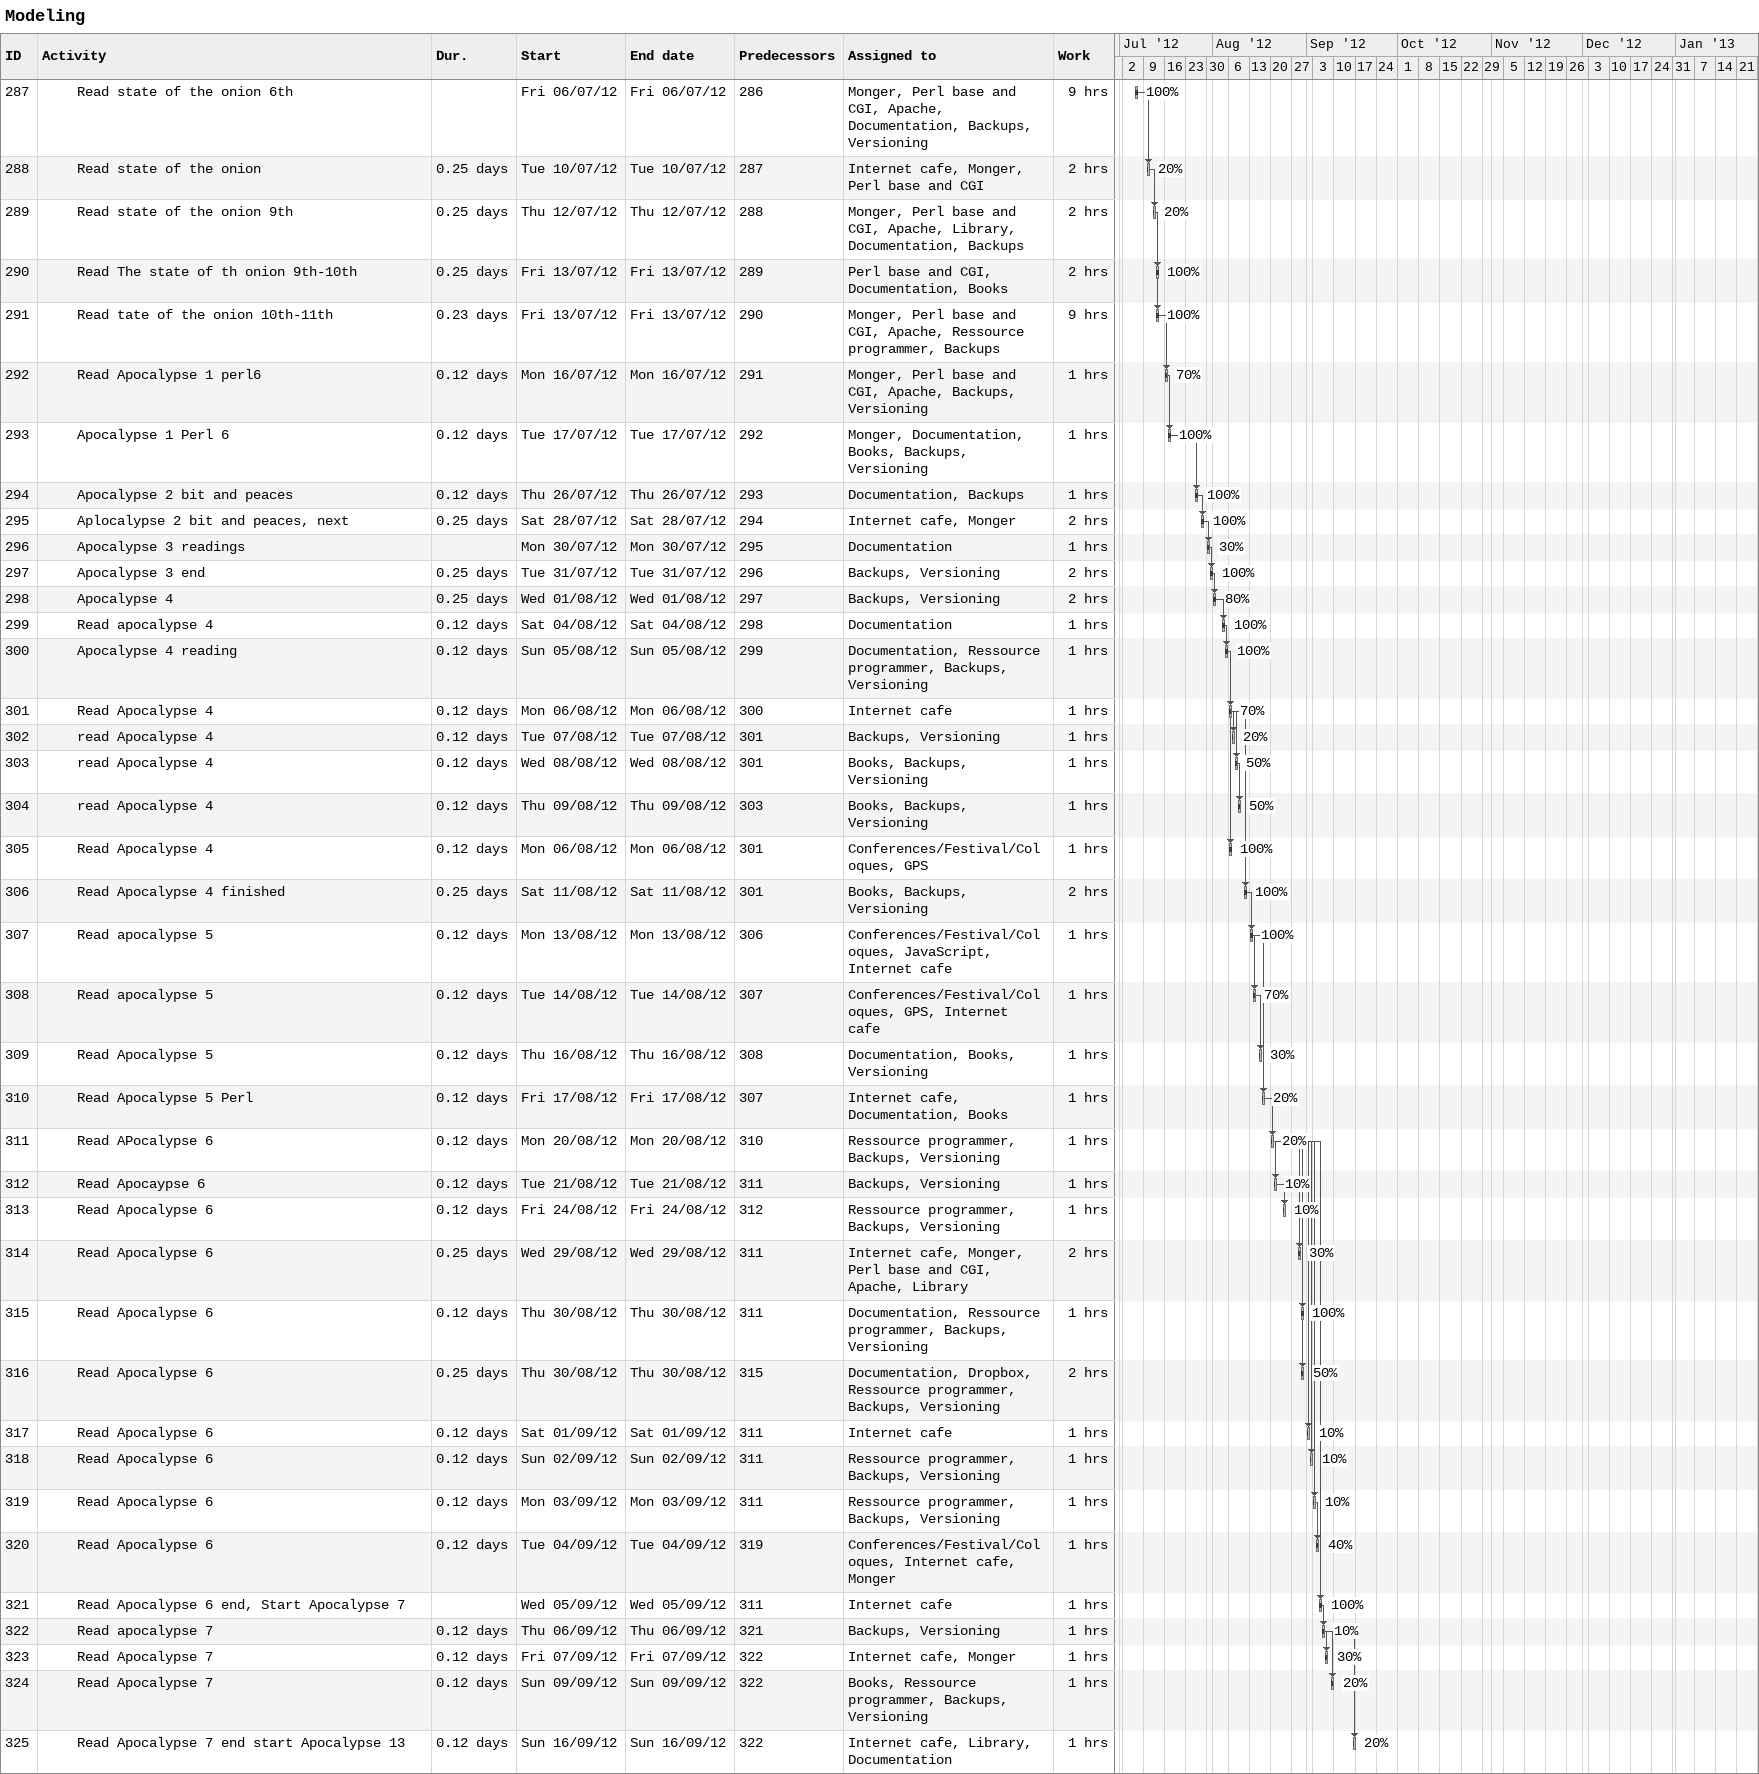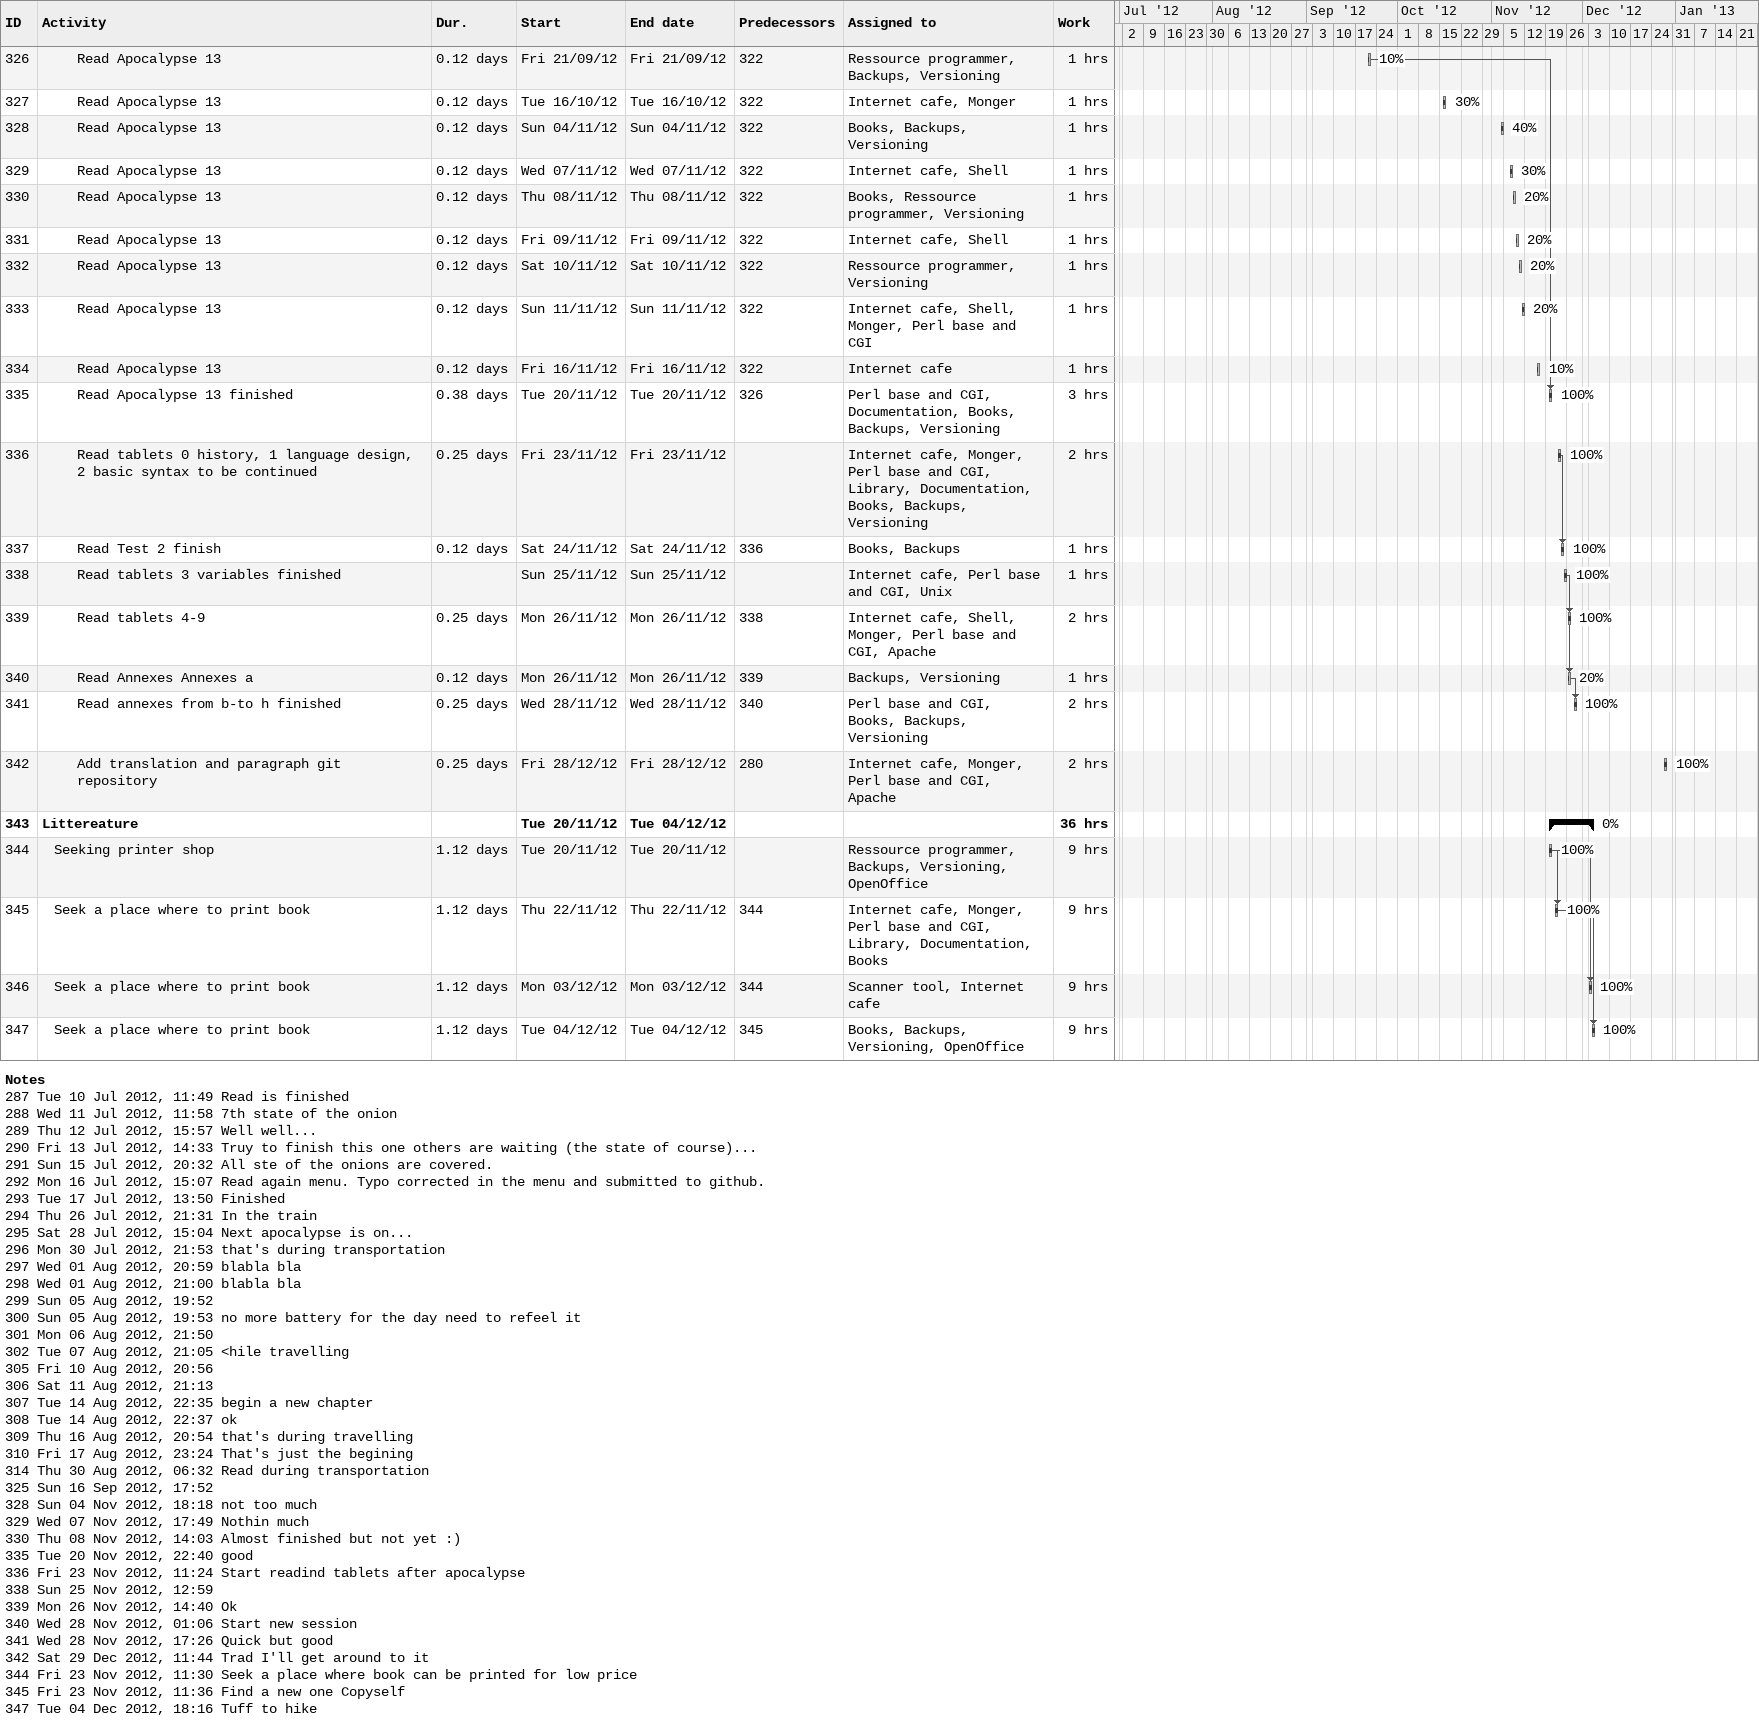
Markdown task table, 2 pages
Modeling

| ID | Level | Task | Duration | Start | Finish | Predecessors | Resources | % complete | Work (h) |
|---|---|---|---|---|---|---|---|---|---|
| 287 | 4 | Read state of the onion 6th |  | 2012-07-06 | 2012-07-06 | 286 | Monger, Perl base and CGI, Apache, Documentation, Backups, Versioning | 100 | 9 |
| 288 | 4 | Read state of the onion | 0.25d | 2012-07-10 | 2012-07-10 | 287 | Internet cafe, Monger, Perl base and CGI | 20 | 2 |
| 289 | 4 | Read state of the onion 9th | 0.25d | 2012-07-12 | 2012-07-12 | 288 | Monger, Perl base and CGI, Apache, Library, Documentation, Backups | 20 | 2 |
| 290 | 4 | Read The state of th onion 9th-10th | 0.25d | 2012-07-13 | 2012-07-13 | 289 | Perl base and CGI, Documentation, Books | 100 | 2 |
| 291 | 4 | Read tate of the onion 10th-11th | 0.23d | 2012-07-13 | 2012-07-13 | 290 | Monger, Perl base and CGI, Apache, Ressource programmer, Backups | 100 | 9 |
| 292 | 4 | Read Apocalypse 1 perl6 | 0.12d | 2012-07-16 | 2012-07-16 | 291 | Monger, Perl base and CGI, Apache, Backups, Versioning | 70 | 1 |
| 293 | 4 | Apocalypse 1 Perl 6 | 0.12d | 2012-07-17 | 2012-07-17 | 292 | Monger, Documentation, Books, Backups, Versioning | 100 | 1 |
| 294 | 4 | Apocalypse 2 bit and peaces | 0.12d | 2012-07-26 | 2012-07-26 | 293 | Documentation, Backups | 100 | 1 |
| 295 | 4 | Aplocalypse 2 bit and peaces, next | 0.25d | 2012-07-28 | 2012-07-28 | 294 | Internet cafe, Monger | 100 | 2 |
| 296 | 4 | Apocalypse 3 readings |  | 2012-07-30 | 2012-07-30 | 295 | Documentation | 30 | 1 |
| 297 | 4 | Apocalypse 3 end | 0.25d | 2012-07-31 | 2012-07-31 | 296 | Backups, Versioning | 100 | 2 |
| 298 | 4 | Apocalypse 4 | 0.25d | 2012-08-01 | 2012-08-01 | 297 | Backups, Versioning | 80 | 2 |
| 299 | 4 | Read apocalypse 4 | 0.12d | 2012-08-04 | 2012-08-04 | 298 | Documentation | 100 | 1 |
| 300 | 4 | Apocalypse 4 reading | 0.12d | 2012-08-05 | 2012-08-05 | 299 | Documentation, Ressource programmer, Backups, Versioning | 100 | 1 |
| 301 | 4 | Read Apocalypse 4 | 0.12d | 2012-08-06 | 2012-08-06 | 300 | Internet cafe | 70 | 1 |
| 302 | 4 | read Apocalypse 4 | 0.12d | 2012-08-07 | 2012-08-07 | 301 | Backups, Versioning | 20 | 1 |
| 303 | 4 | read Apocalypse 4 | 0.12d | 2012-08-08 | 2012-08-08 | 301 | Books, Backups, Versioning | 50 | 1 |
| 304 | 4 | read Apocalypse 4 | 0.12d | 2012-08-09 | 2012-08-09 | 303 | Books, Backups, Versioning | 50 | 1 |
| 305 | 4 | Read Apocalypse 4 | 0.12d | 2012-08-06 | 2012-08-06 | 301 | Conferences/Festival/Coloques, GPS | 100 | 1 |
| 306 | 4 | Read Apocalypse 4 finished | 0.25d | 2012-08-11 | 2012-08-11 | 301 | Books, Backups, Versioning | 100 | 2 |
| 307 | 4 | Read apocalypse 5 | 0.12d | 2012-08-13 | 2012-08-13 | 306 | Conferences/Festival/Coloques, JavaScript, Internet cafe | 100 | 1 |
| 308 | 4 | Read apocalypse 5 | 0.12d | 2012-08-14 | 2012-08-14 | 307 | Conferences/Festival/Coloques, GPS, Internet cafe | 70 | 1 |
| 309 | 4 | Read Apocalypse 5 | 0.12d | 2012-08-16 | 2012-08-16 | 308 | Documentation, Books, Versioning | 30 | 1 |
| 310 | 4 | Read Apocalypse 5 Perl | 0.12d | 2012-08-17 | 2012-08-17 | 307 | Internet cafe, Documentation, Books | 20 | 1 |
| 311 | 4 | Read APocalypse 6 | 0.12d | 2012-08-20 | 2012-08-20 | 310 | Ressource programmer, Backups, Versioning | 20 | 1 |
| 312 | 4 | Read Apocaypse 6 | 0.12d | 2012-08-21 | 2012-08-21 | 311 | Backups, Versioning | 10 | 1 |
| 313 | 4 | Read Apocalypse 6 | 0.12d | 2012-08-24 | 2012-08-24 | 312 | Ressource programmer, Backups, Versioning | 10 | 1 |
| 314 | 4 | Read Apocalypse 6 | 0.25d | 2012-08-29 | 2012-08-29 | 311 | Internet cafe, Monger, Perl base and CGI, Apache, Library | 30 | 2 |
| 315 | 4 | Read Apocalypse 6 | 0.12d | 2012-08-30 | 2012-08-30 | 311 | Documentation, Ressource programmer, Backups, Versioning | 100 | 1 |
| 316 | 4 | Read Apocalypse 6 | 0.25d | 2012-08-30 | 2012-08-30 | 315 | Documentation, Dropbox, Ressource programmer, Backups, Versioning | 50 | 2 |
| 317 | 4 | Read Apocalypse 6 | 0.12d | 2012-09-01 | 2012-09-01 | 311 | Internet cafe | 10 | 1 |
| 318 | 4 | Read Apocalypse 6 | 0.12d | 2012-09-02 | 2012-09-02 | 311 | Ressource programmer, Backups, Versioning | 10 | 1 |
| 319 | 4 | Read Apocalypse 6 | 0.12d | 2012-09-03 | 2012-09-03 | 311 | Ressource programmer, Backups, Versioning | 10 | 1 |
| 320 | 4 | Read Apocalypse 6 | 0.12d | 2012-09-04 | 2012-09-04 | 319 | Conferences/Festival/Coloques, Internet cafe, Monger | 40 | 1 |
| 321 | 4 | Read Apocalypse 6 end, Start Apocalypse 7 |  | 2012-09-05 | 2012-09-05 | 311 | Internet cafe | 100 | 1 |
| 322 | 4 | Read apocalypse 7 | 0.12d | 2012-09-06 | 2012-09-06 | 321 | Backups, Versioning | 10 | 1 |
| 323 | 4 | Read Apocalypse 7 | 0.12d | 2012-09-07 | 2012-09-07 | 322 | Internet cafe, Monger | 30 | 1 |
| 324 | 4 | Read Apocalypse 7 | 0.12d | 2012-09-09 | 2012-09-09 | 322 | Books, Ressource programmer, Backups, Versioning | 20 | 1 |
| 325 | 4 | Read Apocalypse 7 end start Apocalypse 13 | 0.12d | 2012-09-16 | 2012-09-16 | 322 | Internet cafe, Library, Documentation | 20 | 1 |
| 326 | 4 | Read Apocalypse 13 | 0.12d | 2012-09-21 | 2012-09-21 | 322 | Ressource programmer, Backups, Versioning | 10 | 1 |
| 327 | 4 | Read Apocalypse 13 | 0.12d | 2012-10-16 | 2012-10-16 | 322 | Internet cafe, Monger | 30 | 1 |
| 328 | 4 | Read Apocalypse 13 | 0.12d | 2012-11-04 | 2012-11-04 | 322 | Books, Backups, Versioning | 40 | 1 |
| 329 | 4 | Read Apocalypse 13 | 0.12d | 2012-11-07 | 2012-11-07 | 322 | Internet cafe, Shell | 30 | 1 |
| 330 | 4 | Read Apocalypse 13 | 0.12d | 2012-11-08 | 2012-11-08 | 322 | Books, Ressource programmer, Versioning | 20 | 1 |
| 331 | 4 | Read Apocalypse 13 | 0.12d | 2012-11-09 | 2012-11-09 | 322 | Internet cafe, Shell | 20 | 1 |
| 332 | 4 | Read Apocalypse 13 | 0.12d | 2012-11-10 | 2012-11-10 | 322 | Ressource programmer, Versioning | 20 | 1 |
| 333 | 4 | Read Apocalypse 13 | 0.12d | 2012-11-11 | 2012-11-11 | 322 | Internet cafe, Shell, Monger, Perl base and CGI | 20 | 1 |
| 334 | 4 | Read Apocalypse 13 | 0.12d | 2012-11-16 | 2012-11-16 | 322 | Internet cafe | 10 | 1 |
| 335 | 4 | Read Apocalypse 13 finished | 0.38d | 2012-11-20 | 2012-11-20 | 326 | Perl base and CGI, Documentation, Books, Backups, Versioning | 100 | 3 |
| 336 | 4 | Read tablets 0 history, 1 language design, 2 basic syntax to be continued | 0.25d | 2012-11-23 | 2012-11-23 |  | Internet cafe, Monger, Perl base and CGI, Library, Documentation, Books, Backups, Versioning | 100 | 2 |
| 337 | 4 | Read Test 2 finish | 0.12d | 2012-11-24 | 2012-11-24 | 336 | Books, Backups | 100 | 1 |
| 338 | 4 | Read tablets 3 variables finished |  | 2012-11-25 | 2012-11-25 |  | Internet cafe, Perl base and CGI, Unix | 100 | 1 |
| 339 | 4 | Read tablets 4-9 | 0.25d | 2012-11-26 | 2012-11-26 | 338 | Internet cafe, Shell, Monger, Perl base and CGI, Apache | 100 | 2 |
| 340 | 4 | Read Annexes Annexes a | 0.12d | 2012-11-26 | 2012-11-26 | 339 | Backups, Versioning | 20 | 1 |
| 341 | 4 | Read annexes from b-to h finished | 0.25d | 2012-11-28 | 2012-11-28 | 340 | Perl base and CGI, Books, Backups, Versioning | 100 | 2 |
| 342 | 4 | Add translation and paragraph git repository | 0.25d | 2012-12-28 | 2012-12-28 | 280 | Internet cafe, Monger, Perl base and CGI, Apache | 100 | 2 |
| 343 | 1 | **Littereature** |  | 2012-11-20 | 2012-12-04 |  |  | 0 | 36 |
| 344 | 2 | Seeking printer shop | 1.12d | 2012-11-20 | 2012-11-20 |  | Ressource programmer, Backups, Versioning, OpenOffice | 100 | 9 |
| 345 | 2 | Seek a place where to print book | 1.12d | 2012-11-22 | 2012-11-22 | 344 | Internet cafe, Monger, Perl base and CGI, Library, Documentation, Books | 100 | 9 |
| 346 | 2 | Seek a place where to print book | 1.12d | 2012-12-03 | 2012-12-03 | 344 | Scanner tool, Internet cafe | 100 | 9 |
| 347 | 2 | Seek a place where to print book | 1.12d | 2012-12-04 | 2012-12-04 | 345 | Books, Backups, Versioning, OpenOffice | 100 | 9 |

Notes
- 287: Tue 10 Jul 2012, 11:49 Read is finished
- 288: Wed 11 Jul 2012, 11:58 7th state of the onion
- 289: Thu 12 Jul 2012, 15:57 Well well...
- 290: Fri 13 Jul 2012, 14:33 Truy to finish this one others are waiting (the state of course)...
- 291: Sun 15 Jul 2012, 20:32 All ste of the onions are covered.
- 292: Mon 16 Jul 2012, 15:07 Read again menu. Typo corrected in the menu and submitted to github.
- 293: Tue 17 Jul 2012, 13:50 Finished
- 294: Thu 26 Jul 2012, 21:31 In the train
- 295: Sat 28 Jul 2012, 15:04 Next apocalypse is on...
- 296: Mon 30 Jul 2012, 21:53 that's during transportation
- 297: Wed 01 Aug 2012, 20:59 blabla bla
- 298: Wed 01 Aug 2012, 21:00 blabla bla
- 299: Sun 05 Aug 2012, 19:52
- 300: Sun 05 Aug 2012, 19:53 no more battery for the day need to refeel it
- 301: Mon 06 Aug 2012, 21:50
- 302: Tue 07 Aug 2012, 21:05 <hile travelling
- 305: Fri 10 Aug 2012, 20:56
- 306: Sat 11 Aug 2012, 21:13
- 307: Tue 14 Aug 2012, 22:35 begin a new chapter
- 308: Tue 14 Aug 2012, 22:37 ok
- 309: Thu 16 Aug 2012, 20:54 that's during travelling
- 310: Fri 17 Aug 2012, 23:24 That's just the begining
- 314: Thu 30 Aug 2012, 06:32 Read during transportation
- 325: Sun 16 Sep 2012, 17:52
- 328: Sun 04 Nov 2012, 18:18 not too much
- 329: Wed 07 Nov 2012, 17:49 Nothin much
- 330: Thu 08 Nov 2012, 14:03 Almost finished but not yet :)
- 335: Tue 20 Nov 2012, 22:40 good
- 336: Fri 23 Nov 2012, 11:24 Start readind tablets after apocalypse
- 338: Sun 25 Nov 2012, 12:59
- 339: Mon 26 Nov 2012, 14:40 Ok
- 340: Wed 28 Nov 2012, 01:06 Start new session
- 341: Wed 28 Nov 2012, 17:26 Quick but good
- 342: Sat 29 Dec 2012, 11:44 Trad I'll get around to it
- 344: Fri 23 Nov 2012, 11:30 Seek a place where book can be printed for low price
- 345: Fri 23 Nov 2012, 11:36 Find a new one Copyself
- 347: Tue 04 Dec 2012, 18:16 Tuff to hike
